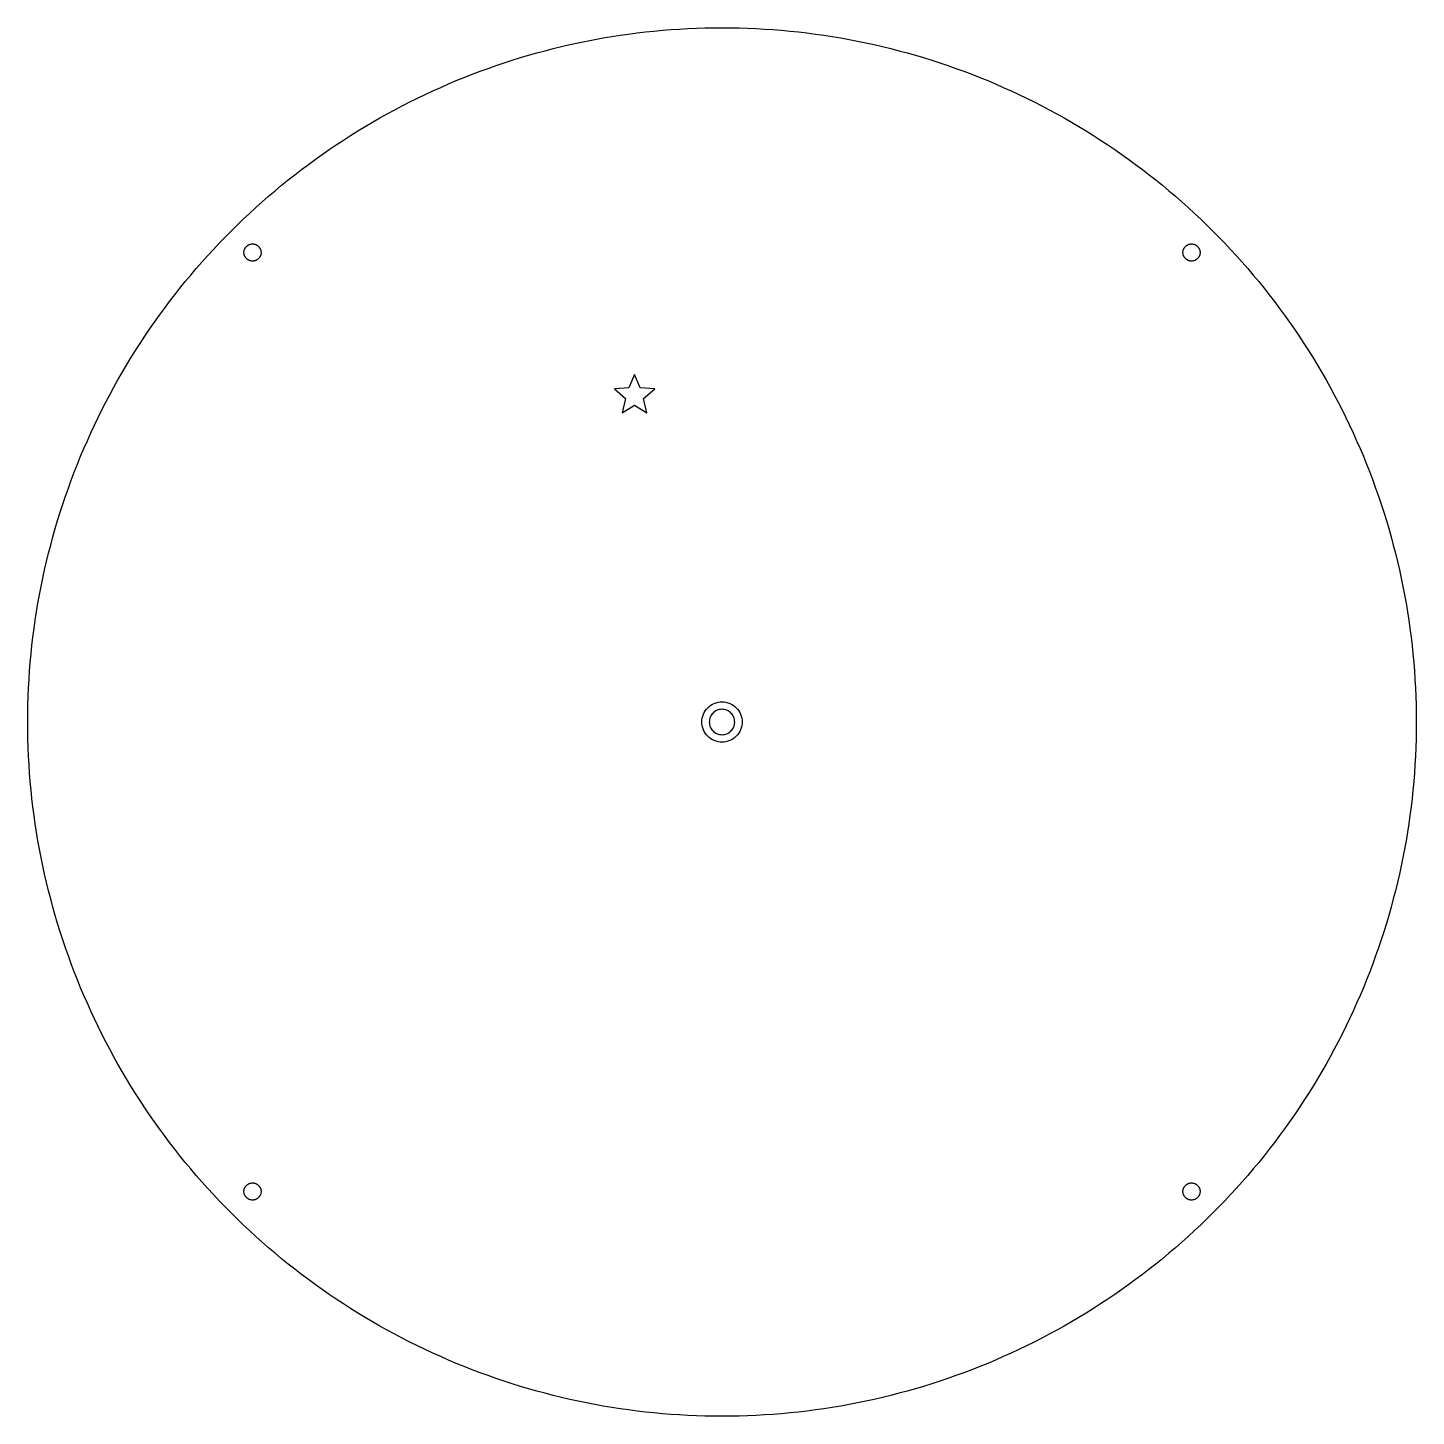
# Model space of a CAD drawing. Header units: millimetres. Extents: x -138 to 138, y -138 to 138.
import ezdxf

# ---------------------------------------------------------------- set-up
doc = ezdxf.new("R2010")
doc.units = ezdxf.units.MM
doc.layers.add('CUT', color=1, linetype='Continuous')
doc.layers.add('ENGRAVE', color=7, linetype='Continuous')

msp = doc.modelspace()

# ---------------------------------------------------------------- linework, layer by layer
at = {"layer": 'CUT'}
for points in [[(137.57, 0), (137.56, -1.69), (137.53, -3.38), (137.48, -5.06), (137.41, -6.75), (137.31, -8.44), (137.2, -10.12), (137.07, -11.8), (136.91, -13.48), (136.74, -15.16), (136.54, -16.84), (136.32, -18.51), (136.08, -20.19), (135.83, -21.85), (135.55, -23.52), (135.25, -25.18), (134.93, -26.84), (134.59, -28.49), (134.23, -30.14), (133.85, -31.79), (133.45, -33.43), (133.03, -35.06), (132.59, -36.69), (132.13, -38.32), (131.65, -39.94), (131.15, -41.55), (130.63, -43.15), (130.09, -44.75), (129.53, -46.35), (128.95, -47.93), (128.36, -49.51), (127.74, -51.08), (127.1, -52.65), (126.45, -54.2), (125.77, -55.75), (125.08, -57.29), (124.37, -58.82), (123.63, -60.34), (122.88, -61.85), (122.12, -63.36), (121.33, -64.85), (120.52, -66.34), (119.7, -67.81), (118.86, -69.27), (118, -70.73), (117.12, -72.17), (116.23, -73.6), (115.32, -75.02), (114.39, -76.43), (113.44, -77.83), (112.48, -79.22), (111.5, -80.59), (110.5, -81.95), (109.49, -83.3), (108.46, -84.64), (107.41, -85.96), (106.35, -87.28), (105.27, -88.57), (104.17, -89.86), (103.06, -91.13), (101.94, -92.39), (100.79, -93.63), (99.64, -94.86), (98.47, -96.08), (97.28, -97.28), (96.08, -98.47), (94.86, -99.64), (93.63, -100.79), (92.39, -101.94), (91.13, -103.06), (89.86, -104.17), (88.57, -105.27), (87.28, -106.35), (85.96, -107.41), (84.64, -108.46), (83.3, -109.49), (81.95, -110.5), (80.59, -111.5), (79.22, -112.48), (77.83, -113.44), (76.43, -114.39), (75.02, -115.32), (73.6, -116.23), (72.17, -117.12), (70.73, -118), (69.27, -118.86), (67.81, -119.7), (66.34, -120.52), (64.85, -121.33), (63.36, -122.12), (61.85, -122.88), (60.34, -123.63), (58.82, -124.37), (57.29, -125.08), (55.75, -125.77), (54.2, -126.45), (52.65, -127.1), (51.08, -127.74), (49.51, -128.36), (47.93, -128.95), (46.35, -129.53), (44.75, -130.09), (43.15, -130.63), (41.55, -131.15), (39.94, -131.65), (38.32, -132.13), (36.69, -132.59), (35.06, -133.03), (33.43, -133.45), (31.79, -133.85), (30.14, -134.23), (28.49, -134.59), (26.84, -134.93), (25.18, -135.25), (23.52, -135.55), (21.85, -135.83), (20.19, -136.08), (18.51, -136.32), (16.84, -136.54), (15.16, -136.74), (13.48, -136.91), (11.8, -137.07), (10.12, -137.2), (8.44, -137.31), (6.75, -137.41), (5.06, -137.48), (3.38, -137.53), (1.69, -137.56), (0, -137.57), (-1.69, -137.56), (-3.38, -137.53), (-5.06, -137.48), (-6.75, -137.41), (-8.44, -137.31), (-10.12, -137.2), (-11.8, -137.07), (-13.48, -136.91), (-15.16, -136.74), (-16.84, -136.54), (-18.51, -136.32), (-20.19, -136.08), (-21.85, -135.83), (-23.52, -135.55), (-25.18, -135.25), (-26.84, -134.93), (-28.49, -134.59), (-30.14, -134.23), (-31.79, -133.85), (-33.43, -133.45), (-35.06, -133.03), (-36.69, -132.59), (-38.32, -132.13), (-39.94, -131.65), (-41.55, -131.15), (-43.15, -130.63), (-44.75, -130.09), (-46.35, -129.53), (-47.93, -128.95), (-49.51, -128.36), (-51.08, -127.74), (-52.65, -127.1), (-54.2, -126.45), (-55.75, -125.77), (-57.29, -125.08), (-58.82, -124.37), (-60.34, -123.63), (-61.85, -122.88), (-63.36, -122.12), (-64.85, -121.33), (-66.34, -120.52), (-67.81, -119.7), (-69.27, -118.86), (-70.73, -118), (-72.17, -117.12), (-73.6, -116.23), (-75.02, -115.32), (-76.43, -114.39), (-77.83, -113.44), (-79.22, -112.48), (-80.59, -111.5), (-81.95, -110.5), (-83.3, -109.49), (-84.64, -108.46), (-85.96, -107.41), (-87.28, -106.35), (-88.57, -105.27), (-89.86, -104.17), (-91.13, -103.06), (-92.39, -101.94), (-93.63, -100.79), (-94.86, -99.64), (-96.08, -98.47), (-97.28, -97.28), (-98.47, -96.08), (-99.64, -94.86), (-100.79, -93.63), (-101.94, -92.39), (-103.06, -91.13), (-104.17, -89.86), (-105.27, -88.57), (-106.35, -87.28), (-107.41, -85.96), (-108.46, -84.64), (-109.49, -83.3), (-110.5, -81.95), (-111.5, -80.59), (-112.48, -79.22), (-113.44, -77.83), (-114.39, -76.43), (-115.32, -75.02), (-116.23, -73.6), (-117.12, -72.17), (-118, -70.73), (-118.86, -69.27), (-119.7, -67.81), (-120.52, -66.34), (-121.33, -64.85), (-122.12, -63.36), (-122.88, -61.85), (-123.63, -60.34), (-124.37, -58.82), (-125.08, -57.29), (-125.77, -55.75), (-126.45, -54.2), (-127.1, -52.65), (-127.74, -51.08), (-128.36, -49.51), (-128.95, -47.93), (-129.53, -46.35), (-130.09, -44.75), (-130.63, -43.15), (-131.15, -41.55), (-131.65, -39.94), (-132.13, -38.32), (-132.59, -36.69), (-133.03, -35.06), (-133.45, -33.43), (-133.85, -31.79), (-134.23, -30.14), (-134.59, -28.49), (-134.93, -26.84), (-135.25, -25.18), (-135.55, -23.52), (-135.83, -21.85), (-136.08, -20.19), (-136.32, -18.51), (-136.54, -16.84), (-136.74, -15.16), (-136.91, -13.48), (-137.07, -11.8), (-137.2, -10.12), (-137.31, -8.44), (-137.41, -6.75), (-137.48, -5.06), (-137.53, -3.38), (-137.56, -1.69), (-137.57, 0), (-137.56, 1.69), (-137.53, 3.38), (-137.48, 5.06), (-137.41, 6.75), (-137.31, 8.44), (-137.2, 10.12), (-137.07, 11.8), (-136.91, 13.48), (-136.74, 15.16), (-136.54, 16.84), (-136.32, 18.51), (-136.08, 20.19), (-135.83, 21.85), (-135.55, 23.52), (-135.25, 25.18), (-134.93, 26.84), (-134.59, 28.49), (-134.23, 30.14), (-133.85, 31.79), (-133.45, 33.43), (-133.03, 35.06), (-132.59, 36.69), (-132.13, 38.32), (-131.65, 39.94), (-131.15, 41.55), (-130.63, 43.15), (-130.09, 44.75), (-129.53, 46.35), (-128.95, 47.93), (-128.36, 49.51), (-127.74, 51.08), (-127.1, 52.65), (-126.45, 54.2), (-125.77, 55.75), (-125.08, 57.29), (-124.37, 58.82), (-123.63, 60.34), (-122.88, 61.85), (-122.12, 63.36), (-121.33, 64.85), (-120.52, 66.34), (-119.7, 67.81), (-118.86, 69.27), (-118, 70.73), (-117.12, 72.17), (-116.23, 73.6), (-115.32, 75.02), (-114.39, 76.43), (-113.44, 77.83), (-112.48, 79.22), (-111.5, 80.59), (-110.5, 81.95), (-109.49, 83.3), (-108.46, 84.64), (-107.41, 85.96), (-106.35, 87.28), (-105.27, 88.57), (-104.17, 89.86), (-103.06, 91.13), (-101.94, 92.39), (-100.79, 93.63), (-99.64, 94.86), (-98.47, 96.08), (-97.28, 97.28), (-96.08, 98.47), (-94.86, 99.64), (-93.63, 100.79), (-92.39, 101.94), (-91.13, 103.06), (-89.86, 104.17), (-88.57, 105.27), (-87.28, 106.35), (-85.96, 107.41), (-84.64, 108.46), (-83.3, 109.49), (-81.95, 110.5), (-80.59, 111.5), (-79.22, 112.48), (-77.83, 113.44), (-76.43, 114.39), (-75.02, 115.32), (-73.6, 116.23), (-72.17, 117.12), (-70.73, 118), (-69.27, 118.86), (-67.81, 119.7), (-66.34, 120.52), (-64.85, 121.33), (-63.36, 122.12), (-61.85, 122.88), (-60.34, 123.63), (-58.82, 124.37), (-57.29, 125.08), (-55.75, 125.77), (-54.2, 126.45), (-52.65, 127.1), (-51.08, 127.74), (-49.51, 128.36), (-47.93, 128.95), (-46.35, 129.53), (-44.75, 130.09), (-43.15, 130.63), (-41.55, 131.15), (-39.94, 131.65), (-38.32, 132.13), (-36.69, 132.59), (-35.06, 133.03), (-33.43, 133.45), (-31.79, 133.85), (-30.14, 134.23), (-28.49, 134.59), (-26.84, 134.93), (-25.18, 135.25), (-23.52, 135.55), (-21.85, 135.83), (-20.19, 136.08), (-18.51, 136.32), (-16.84, 136.54), (-15.16, 136.74), (-13.48, 136.91), (-11.8, 137.07), (-10.12, 137.2), (-8.44, 137.31), (-6.75, 137.41), (-5.06, 137.48), (-3.38, 137.53), (-1.69, 137.56), (0, 137.57), (1.69, 137.56), (3.38, 137.53), (5.06, 137.48), (6.75, 137.41), (8.44, 137.31), (10.12, 137.2), (11.8, 137.07), (13.48, 136.91), (15.16, 136.74), (16.84, 136.54), (18.51, 136.32), (20.19, 136.08), (21.85, 135.83), (23.52, 135.55), (25.18, 135.25), (26.84, 134.93), (28.49, 134.59), (30.14, 134.23), (31.79, 133.85), (33.43, 133.45), (35.06, 133.03), (36.69, 132.59), (38.32, 132.13), (39.94, 131.65), (41.55, 131.15), (43.15, 130.63), (44.75, 130.09), (46.35, 129.53), (47.93, 128.95), (49.51, 128.36), (51.08, 127.74), (52.65, 127.1), (54.2, 126.45), (55.75, 125.77), (57.29, 125.08), (58.82, 124.37), (60.34, 123.63), (61.85, 122.88), (63.36, 122.12), (64.85, 121.33), (66.34, 120.52), (67.81, 119.7), (69.27, 118.86), (70.73, 118), (72.17, 117.12), (73.6, 116.23), (75.02, 115.32), (76.43, 114.39), (77.83, 113.44), (79.22, 112.48), (80.59, 111.5), (81.95, 110.5), (83.3, 109.49), (84.64, 108.46), (85.96, 107.41), (87.28, 106.35), (88.57, 105.27), (89.86, 104.17), (91.13, 103.06), (92.39, 101.94), (93.63, 100.79), (94.86, 99.64), (96.08, 98.47), (97.28, 97.28), (98.47, 96.08), (99.64, 94.86), (100.79, 93.63), (101.94, 92.39), (103.06, 91.13), (104.17, 89.86), (105.27, 88.57), (106.35, 87.28), (107.41, 85.96), (108.46, 84.64), (109.49, 83.3), (110.5, 81.95), (111.5, 80.59), (112.48, 79.22), (113.44, 77.83), (114.39, 76.43), (115.32, 75.02), (116.23, 73.6), (117.12, 72.17), (118, 70.73), (118.86, 69.27), (119.7, 67.81), (120.52, 66.34), (121.33, 64.85), (122.12, 63.36), (122.88, 61.85), (123.63, 60.34), (124.37, 58.82), (125.08, 57.29), (125.77, 55.75), (126.45, 54.2), (127.1, 52.65), (127.74, 51.08), (128.36, 49.51), (128.95, 47.93), (129.53, 46.35), (130.09, 44.75), (130.63, 43.15), (131.15, 41.55), (131.65, 39.94), (132.13, 38.32), (132.59, 36.69), (133.03, 35.06), (133.45, 33.43), (133.85, 31.79), (134.23, 30.14), (134.59, 28.49), (134.93, 26.84), (135.25, 25.18), (135.55, 23.52), (135.83, 21.85), (136.08, 20.19), (136.32, 18.51), (136.54, 16.84), (136.74, 15.16), (136.91, 13.48), (137.07, 11.8), (137.2, 10.12), (137.31, 8.44), (137.41, 6.75), (137.48, 5.06), (137.53, 3.38), (137.56, 1.69), (137.57, 0)], [(-91.34, 93.04), (-91.34, 92.95), (-91.34, 92.87), (-91.36, 92.79), (-91.37, 92.7), (-91.39, 92.62), (-91.41, 92.54), (-91.44, 92.46), (-91.47, 92.39), (-91.5, 92.31), (-91.54, 92.24), (-91.58, 92.16), (-91.62, 92.09), (-91.67, 92.02), (-91.72, 91.96), (-91.78, 91.89), (-91.83, 91.83), (-91.89, 91.78), (-91.96, 91.72), (-92.02, 91.67), (-92.09, 91.62), (-92.16, 91.58), (-92.24, 91.54), (-92.31, 91.5), (-92.39, 91.47), (-92.46, 91.44), (-92.54, 91.41), (-92.62, 91.39), (-92.7, 91.37), (-92.79, 91.36), (-92.87, 91.34), (-92.95, 91.34), (-93.04, 91.34), (-93.12, 91.34), (-93.2, 91.34), (-93.29, 91.36), (-93.37, 91.37), (-93.45, 91.39), (-93.53, 91.41), (-93.61, 91.44), (-93.69, 91.47), (-93.76, 91.5), (-93.84, 91.54), (-93.91, 91.58), (-93.98, 91.62), (-94.05, 91.67), (-94.12, 91.72), (-94.18, 91.78), (-94.24, 91.83), (-94.3, 91.89), (-94.35, 91.96), (-94.4, 92.02), (-94.45, 92.09), (-94.49, 92.16), (-94.54, 92.24), (-94.57, 92.31), (-94.61, 92.39), (-94.64, 92.46), (-94.66, 92.54), (-94.69, 92.62), (-94.7, 92.7), (-94.72, 92.79), (-94.73, 92.87), (-94.73, 92.95), (-94.74, 93.04), (-94.73, 93.12), (-94.73, 93.2), (-94.72, 93.29), (-94.7, 93.37), (-94.69, 93.45), (-94.66, 93.53), (-94.64, 93.61), (-94.61, 93.69), (-94.57, 93.76), (-94.54, 93.84), (-94.49, 93.91), (-94.45, 93.98), (-94.4, 94.05), (-94.35, 94.12), (-94.3, 94.18), (-94.24, 94.24), (-94.18, 94.3), (-94.12, 94.35), (-94.05, 94.4), (-93.98, 94.45), (-93.91, 94.49), (-93.84, 94.54), (-93.76, 94.57), (-93.69, 94.61), (-93.61, 94.64), (-93.53, 94.66), (-93.45, 94.69), (-93.37, 94.7), (-93.29, 94.72), (-93.2, 94.73), (-93.12, 94.73), (-93.04, 94.74), (-92.95, 94.73), (-92.87, 94.73), (-92.79, 94.72), (-92.7, 94.7), (-92.62, 94.69), (-92.54, 94.66), (-92.46, 94.64), (-92.39, 94.61), (-92.31, 94.57), (-92.24, 94.54), (-92.16, 94.49), (-92.09, 94.45), (-92.02, 94.4), (-91.96, 94.35), (-91.89, 94.3), (-91.83, 94.24), (-91.78, 94.18), (-91.72, 94.12), (-91.67, 94.05), (-91.62, 93.98), (-91.58, 93.91), (-91.54, 93.84), (-91.5, 93.76), (-91.47, 93.69), (-91.44, 93.61), (-91.41, 93.53), (-91.39, 93.45), (-91.37, 93.37), (-91.36, 93.29), (-91.34, 93.2), (-91.34, 93.12), (-91.34, 93.04)], [(94.74, 93.04), (94.73, 92.95), (94.73, 92.87), (94.72, 92.79), (94.7, 92.7), (94.69, 92.62), (94.66, 92.54), (94.64, 92.46), (94.61, 92.39), (94.57, 92.31), (94.54, 92.24), (94.49, 92.16), (94.45, 92.09), (94.4, 92.02), (94.35, 91.96), (94.3, 91.89), (94.24, 91.83), (94.18, 91.78), (94.12, 91.72), (94.05, 91.67), (93.98, 91.62), (93.91, 91.58), (93.84, 91.54), (93.76, 91.5), (93.69, 91.47), (93.61, 91.44), (93.53, 91.41), (93.45, 91.39), (93.37, 91.37), (93.29, 91.36), (93.2, 91.34), (93.12, 91.34), (93.04, 91.34), (92.95, 91.34), (92.87, 91.34), (92.79, 91.36), (92.7, 91.37), (92.62, 91.39), (92.54, 91.41), (92.46, 91.44), (92.39, 91.47), (92.31, 91.5), (92.24, 91.54), (92.16, 91.58), (92.09, 91.62), (92.02, 91.67), (91.96, 91.72), (91.89, 91.78), (91.83, 91.83), (91.78, 91.89), (91.72, 91.96), (91.67, 92.02), (91.62, 92.09), (91.58, 92.16), (91.54, 92.24), (91.5, 92.31), (91.47, 92.39), (91.44, 92.46), (91.41, 92.54), (91.39, 92.62), (91.37, 92.7), (91.36, 92.79), (91.34, 92.87), (91.34, 92.95), (91.34, 93.04), (91.34, 93.12), (91.34, 93.2), (91.36, 93.29), (91.37, 93.37), (91.39, 93.45), (91.41, 93.53), (91.44, 93.61), (91.47, 93.69), (91.5, 93.76), (91.54, 93.84), (91.58, 93.91), (91.62, 93.98), (91.67, 94.05), (91.72, 94.12), (91.78, 94.18), (91.83, 94.24), (91.89, 94.3), (91.96, 94.35), (92.02, 94.4), (92.09, 94.45), (92.16, 94.49), (92.24, 94.54), (92.31, 94.57), (92.39, 94.61), (92.46, 94.64), (92.54, 94.66), (92.62, 94.69), (92.7, 94.7), (92.79, 94.72), (92.87, 94.73), (92.95, 94.73), (93.04, 94.74), (93.12, 94.73), (93.2, 94.73), (93.29, 94.72), (93.37, 94.7), (93.45, 94.69), (93.53, 94.66), (93.61, 94.64), (93.69, 94.61), (93.76, 94.57), (93.84, 94.54), (93.91, 94.49), (93.98, 94.45), (94.05, 94.4), (94.12, 94.35), (94.18, 94.3), (94.24, 94.24), (94.3, 94.18), (94.35, 94.12), (94.4, 94.05), (94.45, 93.98), (94.49, 93.91), (94.54, 93.84), (94.57, 93.76), (94.61, 93.69), (94.64, 93.61), (94.66, 93.53), (94.69, 93.45), (94.7, 93.37), (94.72, 93.29), (94.73, 93.2), (94.73, 93.12), (94.74, 93.04)], [(-91.34, -93.04), (-91.34, -93.12), (-91.34, -93.2), (-91.36, -93.29), (-91.37, -93.37), (-91.39, -93.45), (-91.41, -93.53), (-91.44, -93.61), (-91.47, -93.69), (-91.5, -93.76), (-91.54, -93.84), (-91.58, -93.91), (-91.62, -93.98), (-91.67, -94.05), (-91.72, -94.12), (-91.78, -94.18), (-91.83, -94.24), (-91.89, -94.3), (-91.96, -94.35), (-92.02, -94.4), (-92.09, -94.45), (-92.16, -94.49), (-92.24, -94.54), (-92.31, -94.57), (-92.39, -94.61), (-92.46, -94.64), (-92.54, -94.66), (-92.62, -94.69), (-92.7, -94.7), (-92.79, -94.72), (-92.87, -94.73), (-92.95, -94.73), (-93.04, -94.74), (-93.12, -94.73), (-93.2, -94.73), (-93.29, -94.72), (-93.37, -94.7), (-93.45, -94.69), (-93.53, -94.66), (-93.61, -94.64), (-93.69, -94.61), (-93.76, -94.57), (-93.84, -94.54), (-93.91, -94.49), (-93.98, -94.45), (-94.05, -94.4), (-94.12, -94.35), (-94.18, -94.3), (-94.24, -94.24), (-94.3, -94.18), (-94.35, -94.12), (-94.4, -94.05), (-94.45, -93.98), (-94.49, -93.91), (-94.54, -93.84), (-94.57, -93.76), (-94.61, -93.69), (-94.64, -93.61), (-94.66, -93.53), (-94.69, -93.45), (-94.7, -93.37), (-94.72, -93.29), (-94.73, -93.2), (-94.73, -93.12), (-94.74, -93.04), (-94.73, -92.95), (-94.73, -92.87), (-94.72, -92.79), (-94.7, -92.7), (-94.69, -92.62), (-94.66, -92.54), (-94.64, -92.46), (-94.61, -92.39), (-94.57, -92.31), (-94.54, -92.24), (-94.49, -92.16), (-94.45, -92.09), (-94.4, -92.02), (-94.35, -91.96), (-94.3, -91.89), (-94.24, -91.83), (-94.18, -91.78), (-94.12, -91.72), (-94.05, -91.67), (-93.98, -91.62), (-93.91, -91.58), (-93.84, -91.54), (-93.76, -91.5), (-93.69, -91.47), (-93.61, -91.44), (-93.53, -91.41), (-93.45, -91.39), (-93.37, -91.37), (-93.29, -91.36), (-93.2, -91.34), (-93.12, -91.34), (-93.04, -91.34), (-92.95, -91.34), (-92.87, -91.34), (-92.79, -91.36), (-92.7, -91.37), (-92.62, -91.39), (-92.54, -91.41), (-92.46, -91.44), (-92.39, -91.47), (-92.31, -91.5), (-92.24, -91.54), (-92.16, -91.58), (-92.09, -91.62), (-92.02, -91.67), (-91.96, -91.72), (-91.89, -91.78), (-91.83, -91.83), (-91.78, -91.89), (-91.72, -91.96), (-91.67, -92.02), (-91.62, -92.09), (-91.58, -92.16), (-91.54, -92.24), (-91.5, -92.31), (-91.47, -92.39), (-91.44, -92.46), (-91.41, -92.54), (-91.39, -92.62), (-91.37, -92.7), (-91.36, -92.79), (-91.34, -92.87), (-91.34, -92.95), (-91.34, -93.04)], [(94.74, -93.04), (94.73, -93.12), (94.73, -93.2), (94.72, -93.29), (94.7, -93.37), (94.69, -93.45), (94.66, -93.53), (94.64, -93.61), (94.61, -93.69), (94.57, -93.76), (94.54, -93.84), (94.49, -93.91), (94.45, -93.98), (94.4, -94.05), (94.35, -94.12), (94.3, -94.18), (94.24, -94.24), (94.18, -94.3), (94.12, -94.35), (94.05, -94.4), (93.98, -94.45), (93.91, -94.49), (93.84, -94.54), (93.76, -94.57), (93.69, -94.61), (93.61, -94.64), (93.53, -94.66), (93.45, -94.69), (93.37, -94.7), (93.29, -94.72), (93.2, -94.73), (93.12, -94.73), (93.04, -94.74), (92.95, -94.73), (92.87, -94.73), (92.79, -94.72), (92.7, -94.7), (92.62, -94.69), (92.54, -94.66), (92.46, -94.64), (92.39, -94.61), (92.31, -94.57), (92.24, -94.54), (92.16, -94.49), (92.09, -94.45), (92.02, -94.4), (91.96, -94.35), (91.89, -94.3), (91.83, -94.24), (91.78, -94.18), (91.72, -94.12), (91.67, -94.05), (91.62, -93.98), (91.58, -93.91), (91.54, -93.84), (91.5, -93.76), (91.47, -93.69), (91.44, -93.61), (91.41, -93.53), (91.39, -93.45), (91.37, -93.37), (91.36, -93.29), (91.34, -93.2), (91.34, -93.12), (91.34, -93.04), (91.34, -92.95), (91.34, -92.87), (91.36, -92.79), (91.37, -92.7), (91.39, -92.62), (91.41, -92.54), (91.44, -92.46), (91.47, -92.39), (91.5, -92.31), (91.54, -92.24), (91.58, -92.16), (91.62, -92.09), (91.67, -92.02), (91.72, -91.96), (91.78, -91.89), (91.83, -91.83), (91.89, -91.78), (91.96, -91.72), (92.02, -91.67), (92.09, -91.62), (92.16, -91.58), (92.24, -91.54), (92.31, -91.5), (92.39, -91.47), (92.46, -91.44), (92.54, -91.41), (92.62, -91.39), (92.7, -91.37), (92.79, -91.36), (92.87, -91.34), (92.95, -91.34), (93.04, -91.34), (93.12, -91.34), (93.2, -91.34), (93.29, -91.36), (93.37, -91.37), (93.45, -91.39), (93.53, -91.41), (93.61, -91.44), (93.69, -91.47), (93.76, -91.5), (93.84, -91.54), (93.91, -91.58), (93.98, -91.62), (94.05, -91.67), (94.12, -91.72), (94.18, -91.78), (94.24, -91.83), (94.3, -91.89), (94.35, -91.96), (94.4, -92.02), (94.45, -92.09), (94.49, -92.16), (94.54, -92.24), (94.57, -92.31), (94.61, -92.39), (94.64, -92.46), (94.66, -92.54), (94.69, -92.62), (94.7, -92.7), (94.72, -92.79), (94.73, -92.87), (94.73, -92.95), (94.74, -93.04)]]:
    msp.add_lwpolyline(points, close=True, dxfattribs=at)
at = {"layer": 'ENGRAVE'}
for points in [[(-17.33, 68.89), (-18.44, 66.22), (-21.33, 65.99), (-19.13, 64.11), (-19.8, 61.29), (-17.33, 62.8), (-14.87, 61.29), (-15.54, 64.11), (-13.34, 65.99), (-16.22, 66.22), (-17.33, 68.89)], [(3.97, -0.39), (3.91, -0.78), (3.82, -1.16), (3.69, -1.53), (3.52, -1.88), (3.32, -2.22), (3.08, -2.53), (2.82, -2.82), (2.53, -3.08), (2.22, -3.32), (1.88, -3.52), (1.53, -3.69), (1.16, -3.82), (0.78, -3.91), (0.39, -3.97), (0, -3.99), (-0.39, -3.97), (-0.78, -3.91), (-1.16, -3.82), (-1.53, -3.69), (-1.88, -3.52), (-2.22, -3.32), (-2.53, -3.08), (-2.82, -2.82), (-3.08, -2.53), (-3.32, -2.22), (-3.52, -1.88), (-3.69, -1.53), (-3.82, -1.16), (-3.91, -0.78), (-3.97, -0.39), (-3.99, 0), (-3.97, 0.39), (-3.91, 0.78), (-3.82, 1.16), (-3.69, 1.53), (-3.52, 1.88), (-3.32, 2.22), (-3.08, 2.53), (-2.82, 2.82), (-2.53, 3.08), (-2.22, 3.32), (-1.88, 3.52), (-1.53, 3.69), (-1.16, 3.82), (-0.78, 3.91), (-0.39, 3.97), (0, 3.99), (0.39, 3.97), (0.78, 3.91), (1.16, 3.82), (1.53, 3.69), (1.88, 3.52), (2.22, 3.32), (2.53, 3.08), (2.82, 2.82), (3.08, 2.53), (3.32, 2.22), (3.52, 1.88), (3.69, 1.53), (3.82, 1.16), (3.91, 0.78), (3.97, 0.39), (3.99, 0), (3.97, -0.39)], [(2.51, 0.25), (2.47, 0.49), (2.41, 0.73), (2.33, 0.96), (2.22, 1.19), (2.1, 1.4), (1.95, 1.6), (1.78, 1.78), (1.6, 1.95), (1.4, 2.1), (1.19, 2.22), (0.96, 2.33), (0.73, 2.41), (0.49, 2.47), (0.25, 2.51), (0, 2.52), (-0.25, 2.51), (-0.49, 2.47), (-0.73, 2.41), (-0.96, 2.33), (-1.19, 2.22), (-1.4, 2.1), (-1.6, 1.95), (-1.78, 1.78), (-1.95, 1.6), (-2.1, 1.4), (-2.22, 1.19), (-2.33, 0.96), (-2.41, 0.73), (-2.47, 0.49), (-2.51, 0.25), (-2.52, 0), (-2.51, -0.25), (-2.47, -0.49), (-2.41, -0.73), (-2.33, -0.96), (-2.22, -1.19), (-2.1, -1.4), (-1.95, -1.6), (-1.78, -1.78), (-1.6, -1.95), (-1.4, -2.1), (-1.19, -2.22), (-0.96, -2.33), (-0.73, -2.41), (-0.49, -2.47), (-0.25, -2.51), (0, -2.52), (0.25, -2.51), (0.49, -2.47), (0.73, -2.41), (0.96, -2.33), (1.19, -2.22), (1.4, -2.1), (1.6, -1.95), (1.78, -1.78), (1.95, -1.6), (2.1, -1.4), (2.22, -1.19), (2.33, -0.96), (2.41, -0.73), (2.47, -0.49), (2.51, -0.25), (2.52, 0), (2.51, 0.25)]]:
    msp.add_lwpolyline(points, close=True, dxfattribs=at)

doc.saveas('drawing.dxf')
